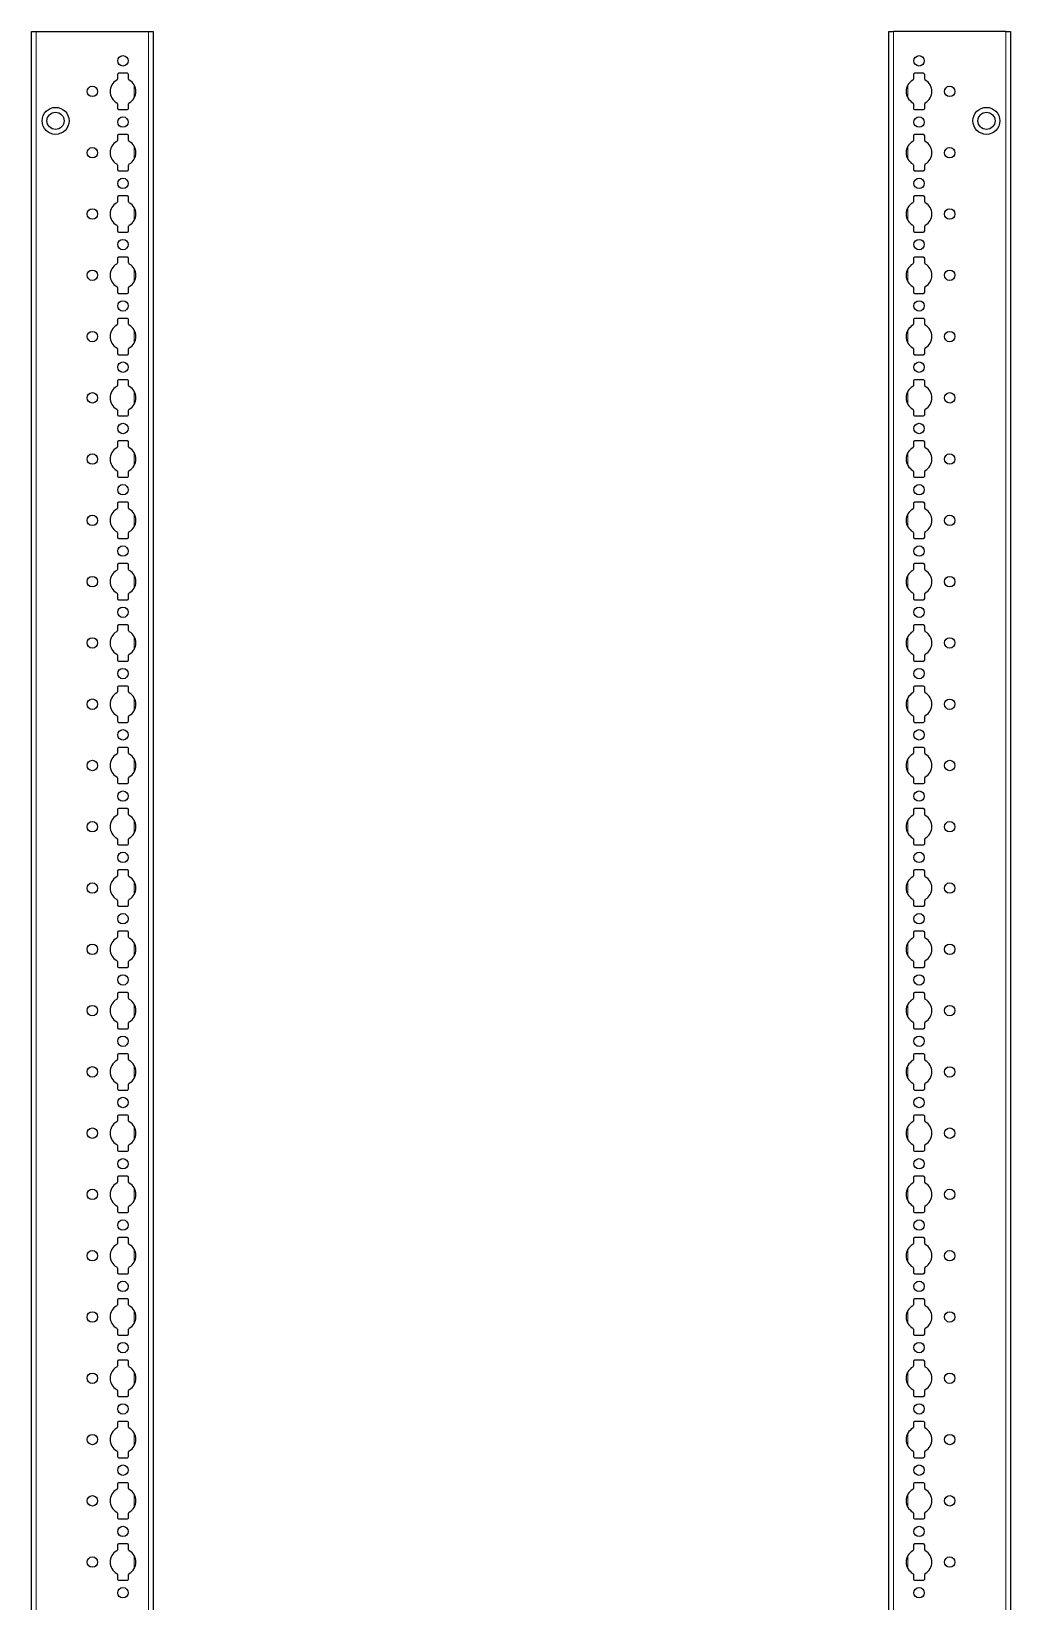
# Model space of a CAD drawing. Header units: millimetres. Extents: x -199 to 2885, y -2047 to 1507.
# Drawn here: x 2486 to 2885, y -193 to 447 of the extents above; entities that cross this region are included whole.
import ezdxf

# ---------------------------------------------------------------- set-up
doc = ezdxf.new("R2010")
doc.units = ezdxf.units.MM

msp = doc.modelspace()

# ---------------------------------------------------------------- linework, layer by layer
at = {"color": 7, "linetype": 'Continuous', "lineweight": 25}
for p, q in [((2485.98, -851.79), (2485.98, 447.21)), ((2485.98, 447.21), (2487.98, 447.21)), ((2487.98, 447.21), (2533.68, 447.21)), ((2533.68, 447.21), (2535.68, 447.21)), ((2535.68, 447.21), (2535.68, -851.79)), ((2835.68, -851.79), (2835.68, 447.21)), ((2835.68, 447.21), (2837.68, 447.21)), ((2883.38, 447.21), (2837.68, 447.21)), ((2883.38, 447.21), (2885.38, 447.21)), ((2885.38, 447.21), (2885.38, -851.79)), ((2521.03, 429.61), (2521.03, 427.73)), ((2525.13, 430.11), (2521.53, 430.11)), ((2525.63, 427.73), (2525.63, 429.61)), ((2845.73, 429.61), (2845.73, 427.73)), ((2849.83, 430.11), (2846.23, 430.11)), ((2850.33, 427.73), (2850.33, 429.61)), ((2521.03, 417.68), (2521.03, 415.81)), ((2525.63, 415.81), (2525.63, 417.68)), ((2845.73, 417.68), (2845.73, 415.81)), ((2850.33, 415.81), (2850.33, 417.68)), ((2521.53, 415.31), (2525.13, 415.31)), ((2846.23, 415.31), (2849.83, 415.31)), ((2521.03, 404.61), (2521.03, 402.73)), ((2525.13, 405.11), (2521.53, 405.11)), ((2525.63, 402.73), (2525.63, 404.61)), ((2845.73, 404.61), (2845.73, 402.73)), ((2849.83, 405.11), (2846.23, 405.11)), ((2850.33, 402.73), (2850.33, 404.61)), ((2521.03, 392.68), (2521.03, 390.81)), ((2525.63, 390.81), (2525.63, 392.68)), ((2845.73, 392.68), (2845.73, 390.81)), ((2850.33, 390.81), (2850.33, 392.68)), ((2521.53, 390.31), (2525.13, 390.31)), ((2846.23, 390.31), (2849.83, 390.31)), ((2521.03, 379.61), (2521.03, 377.73)), ((2525.13, 380.11), (2521.53, 380.11)), ((2525.63, 377.73), (2525.63, 379.61)), ((2845.73, 379.61), (2845.73, 377.73)), ((2849.83, 380.11), (2846.23, 380.11)), ((2850.33, 377.73), (2850.33, 379.61)), ((2521.03, 367.68), (2521.03, 365.81)), ((2521.53, 365.31), (2525.13, 365.31)), ((2525.63, 365.81), (2525.63, 367.68)), ((2845.73, 367.68), (2845.73, 365.81)), ((2846.23, 365.31), (2849.83, 365.31)), ((2850.33, 365.81), (2850.33, 367.68)), ((2521.03, 354.61), (2521.03, 352.73)), ((2525.13, 355.11), (2521.53, 355.11)), ((2525.63, 352.73), (2525.63, 354.61)), ((2845.73, 354.61), (2845.73, 352.73)), ((2849.83, 355.11), (2846.23, 355.11)), ((2850.33, 352.73), (2850.33, 354.61)), ((2521.03, 342.68), (2521.03, 340.81)), ((2521.53, 340.31), (2525.13, 340.31)), ((2525.63, 340.81), (2525.63, 342.68)), ((2845.73, 342.68), (2845.73, 340.81)), ((2846.23, 340.31), (2849.83, 340.31)), ((2850.33, 340.81), (2850.33, 342.68)), ((2521.03, 329.61), (2521.03, 327.73)), ((2525.13, 330.11), (2521.53, 330.11)), ((2525.63, 327.73), (2525.63, 329.61)), ((2845.73, 329.61), (2845.73, 327.73)), ((2849.83, 330.11), (2846.23, 330.11)), ((2850.33, 327.73), (2850.33, 329.61)), ((2521.03, 317.68), (2521.03, 315.81)), ((2521.53, 315.31), (2525.13, 315.31)), ((2525.63, 315.81), (2525.63, 317.68)), ((2845.73, 317.68), (2845.73, 315.81)), ((2846.23, 315.31), (2849.83, 315.31)), ((2850.33, 315.81), (2850.33, 317.68)), ((2521.03, 304.61), (2521.03, 302.73)), ((2525.13, 305.11), (2521.53, 305.11)), ((2525.63, 302.73), (2525.63, 304.61)), ((2845.73, 304.61), (2845.73, 302.73)), ((2849.83, 305.11), (2846.23, 305.11)), ((2850.33, 302.73), (2850.33, 304.61)), ((2521.03, 292.68), (2521.03, 290.81)), ((2521.53, 290.31), (2525.13, 290.31)), ((2525.63, 290.81), (2525.63, 292.68)), ((2845.73, 292.68), (2845.73, 290.81)), ((2846.23, 290.31), (2849.83, 290.31)), ((2850.33, 290.81), (2850.33, 292.68)), ((2521.03, 279.61), (2521.03, 277.73)), ((2525.13, 280.11), (2521.53, 280.11)), ((2525.63, 277.73), (2525.63, 279.61)), ((2845.73, 279.61), (2845.73, 277.73)), ((2849.83, 280.11), (2846.23, 280.11)), ((2850.33, 277.73), (2850.33, 279.61)), ((2521.03, 267.68), (2521.03, 265.81)), ((2521.53, 265.31), (2525.13, 265.31)), ((2525.63, 265.81), (2525.63, 267.68)), ((2845.73, 267.68), (2845.73, 265.81)), ((2846.23, 265.31), (2849.83, 265.31)), ((2850.33, 265.81), (2850.33, 267.68)), ((2521.03, 254.61), (2521.03, 252.73)), ((2525.13, 255.11), (2521.53, 255.11)), ((2525.63, 252.73), (2525.63, 254.61)), ((2845.73, 254.61), (2845.73, 252.73)), ((2849.83, 255.11), (2846.23, 255.11)), ((2850.33, 252.73), (2850.33, 254.61)), ((2521.03, 242.68), (2521.03, 240.81)), ((2521.53, 240.31), (2525.13, 240.31)), ((2525.63, 240.81), (2525.63, 242.68)), ((2845.73, 242.68), (2845.73, 240.81)), ((2846.23, 240.31), (2849.83, 240.31)), ((2850.33, 240.81), (2850.33, 242.68)), ((2521.03, 229.61), (2521.03, 227.73)), ((2525.13, 230.11), (2521.53, 230.11)), ((2525.63, 227.73), (2525.63, 229.61)), ((2845.73, 229.61), (2845.73, 227.73)), ((2849.83, 230.11), (2846.23, 230.11)), ((2850.33, 227.73), (2850.33, 229.61)), ((2521.03, 217.68), (2521.03, 215.81)), ((2521.53, 215.31), (2525.13, 215.31)), ((2525.63, 215.81), (2525.63, 217.68)), ((2845.73, 217.68), (2845.73, 215.81)), ((2846.23, 215.31), (2849.83, 215.31)), ((2850.33, 215.81), (2850.33, 217.68)), ((2525.13, 205.11), (2521.53, 205.11)), ((2849.83, 205.11), (2846.23, 205.11)), ((2521.03, 204.61), (2521.03, 202.73)), ((2525.63, 202.73), (2525.63, 204.61)), ((2845.73, 204.61), (2845.73, 202.73)), ((2850.33, 202.73), (2850.33, 204.61)), ((2521.03, 192.68), (2521.03, 190.81)), ((2525.63, 190.81), (2525.63, 192.68)), ((2845.73, 192.68), (2845.73, 190.81)), ((2850.33, 190.81), (2850.33, 192.68)), ((2521.53, 190.31), (2525.13, 190.31)), ((2846.23, 190.31), (2849.83, 190.31)), ((2521.03, 179.61), (2521.03, 177.73)), ((2525.13, 180.11), (2521.53, 180.11)), ((2525.63, 177.73), (2525.63, 179.61)), ((2845.73, 179.61), (2845.73, 177.73)), ((2849.83, 180.11), (2846.23, 180.11)), ((2850.33, 177.73), (2850.33, 179.61)), ((2521.03, 167.68), (2521.03, 165.81)), ((2525.63, 165.81), (2525.63, 167.68)), ((2845.73, 167.68), (2845.73, 165.81)), ((2850.33, 165.81), (2850.33, 167.68)), ((2521.53, 165.31), (2525.13, 165.31)), ((2846.23, 165.31), (2849.83, 165.31)), ((2521.03, 154.61), (2521.03, 152.73)), ((2525.13, 155.11), (2521.53, 155.11)), ((2525.63, 152.73), (2525.63, 154.61)), ((2845.73, 154.61), (2845.73, 152.73)), ((2849.83, 155.11), (2846.23, 155.11)), ((2850.33, 152.73), (2850.33, 154.61)), ((2521.03, 142.68), (2521.03, 140.81)), ((2525.63, 140.81), (2525.63, 142.68)), ((2845.73, 142.68), (2845.73, 140.81)), ((2850.33, 140.81), (2850.33, 142.68)), ((2521.53, 140.31), (2525.13, 140.31)), ((2846.23, 140.31), (2849.83, 140.31)), ((2521.03, 129.61), (2521.03, 127.73)), ((2525.13, 130.11), (2521.53, 130.11)), ((2525.63, 127.73), (2525.63, 129.61)), ((2845.73, 129.61), (2845.73, 127.73)), ((2849.83, 130.11), (2846.23, 130.11)), ((2850.33, 127.73), (2850.33, 129.61)), ((2521.03, 117.68), (2521.03, 115.81)), ((2525.63, 115.81), (2525.63, 117.68)), ((2845.73, 117.68), (2845.73, 115.81)), ((2850.33, 115.81), (2850.33, 117.68)), ((2521.53, 115.31), (2525.13, 115.31)), ((2846.23, 115.31), (2849.83, 115.31)), ((2521.03, 104.61), (2521.03, 102.73)), ((2525.13, 105.11), (2521.53, 105.11)), ((2525.63, 102.73), (2525.63, 104.61)), ((2845.73, 104.61), (2845.73, 102.73)), ((2849.83, 105.11), (2846.23, 105.11)), ((2850.33, 102.73), (2850.33, 104.61)), ((2521.03, 92.68), (2521.03, 90.81)), ((2521.53, 90.31), (2525.13, 90.31)), ((2525.63, 90.81), (2525.63, 92.68)), ((2845.73, 92.68), (2845.73, 90.81)), ((2846.23, 90.31), (2849.83, 90.31)), ((2850.33, 90.81), (2850.33, 92.68)), ((2521.03, 79.61), (2521.03, 77.73)), ((2525.13, 80.11), (2521.53, 80.11)), ((2525.63, 77.73), (2525.63, 79.61)), ((2845.73, 79.61), (2845.73, 77.73)), ((2849.83, 80.11), (2846.23, 80.11)), ((2850.33, 77.73), (2850.33, 79.61)), ((2521.03, 67.68), (2521.03, 65.81)), ((2521.53, 65.31), (2525.13, 65.31)), ((2525.63, 65.81), (2525.63, 67.68)), ((2845.73, 67.68), (2845.73, 65.81)), ((2846.23, 65.31), (2849.83, 65.31)), ((2850.33, 65.81), (2850.33, 67.68)), ((2521.03, 54.61), (2521.03, 52.73)), ((2525.13, 55.11), (2521.53, 55.11)), ((2525.63, 52.73), (2525.63, 54.61)), ((2845.73, 54.61), (2845.73, 52.73)), ((2849.83, 55.11), (2846.23, 55.11)), ((2850.33, 52.73), (2850.33, 54.61)), ((2521.03, 42.68), (2521.03, 40.81)), ((2521.53, 40.31), (2525.13, 40.31)), ((2525.63, 40.81), (2525.63, 42.68)), ((2845.73, 42.68), (2845.73, 40.81)), ((2846.23, 40.31), (2849.83, 40.31)), ((2850.33, 40.81), (2850.33, 42.68)), ((2521.03, 29.61), (2521.03, 27.73)), ((2525.13, 30.11), (2521.53, 30.11)), ((2525.63, 27.73), (2525.63, 29.61)), ((2845.73, 29.61), (2845.73, 27.73)), ((2849.83, 30.11), (2846.23, 30.11)), ((2850.33, 27.73), (2850.33, 29.61)), ((2521.03, 17.68), (2521.03, 15.81)), ((2521.53, 15.31), (2525.13, 15.31)), ((2525.63, 15.81), (2525.63, 17.68)), ((2845.73, 17.68), (2845.73, 15.81)), ((2846.23, 15.31), (2849.83, 15.31)), ((2850.33, 15.81), (2850.33, 17.68)), ((2521.03, 4.61), (2521.03, 2.73)), ((2525.13, 5.11), (2521.53, 5.11)), ((2525.63, 2.73), (2525.63, 4.61)), ((2845.73, 4.61), (2845.73, 2.73)), ((2849.83, 5.11), (2846.23, 5.11)), ((2850.33, 2.73), (2850.33, 4.61)), ((2521.03, -7.32), (2521.03, -9.19)), ((2521.53, -9.69), (2525.13, -9.69)), ((2525.63, -9.19), (2525.63, -7.32)), ((2845.73, -7.32), (2845.73, -9.19)), ((2846.23, -9.69), (2849.83, -9.69)), ((2850.33, -9.19), (2850.33, -7.32)), ((2521.03, -20.39), (2521.03, -22.27)), ((2525.13, -19.89), (2521.53, -19.89)), ((2525.63, -22.27), (2525.63, -20.39)), ((2845.73, -20.39), (2845.73, -22.27)), ((2849.83, -19.89), (2846.23, -19.89)), ((2850.33, -22.27), (2850.33, -20.39)), ((2521.03, -32.32), (2521.03, -34.19)), ((2521.53, -34.69), (2525.13, -34.69)), ((2525.63, -34.19), (2525.63, -32.32)), ((2845.73, -32.32), (2845.73, -34.19)), ((2846.23, -34.69), (2849.83, -34.69)), ((2850.33, -34.19), (2850.33, -32.32)), ((2521.03, -45.39), (2521.03, -47.27)), ((2525.13, -44.89), (2521.53, -44.89)), ((2525.63, -47.27), (2525.63, -45.39)), ((2845.73, -45.39), (2845.73, -47.27)), ((2849.83, -44.89), (2846.23, -44.89)), ((2850.33, -47.27), (2850.33, -45.39)), ((2521.03, -57.32), (2521.03, -59.19)), ((2525.63, -59.19), (2525.63, -57.32)), ((2845.73, -57.32), (2845.73, -59.19)), ((2850.33, -59.19), (2850.33, -57.32)), ((2521.53, -59.69), (2525.13, -59.69)), ((2846.23, -59.69), (2849.83, -59.69)), ((2521.03, -70.39), (2521.03, -72.27)), ((2525.13, -69.89), (2521.53, -69.89)), ((2525.63, -72.27), (2525.63, -70.39)), ((2845.73, -70.39), (2845.73, -72.27)), ((2849.83, -69.89), (2846.23, -69.89)), ((2850.33, -72.27), (2850.33, -70.39)), ((2521.03, -82.32), (2521.03, -84.19)), ((2525.63, -84.19), (2525.63, -82.32)), ((2845.73, -82.32), (2845.73, -84.19)), ((2850.33, -84.19), (2850.33, -82.32)), ((2521.53, -84.69), (2525.13, -84.69)), ((2846.23, -84.69), (2849.83, -84.69)), ((2521.03, -95.39), (2521.03, -97.27)), ((2525.13, -94.89), (2521.53, -94.89)), ((2525.63, -97.27), (2525.63, -95.39)), ((2845.73, -95.39), (2845.73, -97.27)), ((2849.83, -94.89), (2846.23, -94.89)), ((2850.33, -97.27), (2850.33, -95.39)), ((2521.03, -107.32), (2521.03, -109.19)), ((2525.63, -109.19), (2525.63, -107.32)), ((2845.73, -107.32), (2845.73, -109.19)), ((2850.33, -109.19), (2850.33, -107.32)), ((2521.53, -109.69), (2525.13, -109.69)), ((2846.23, -109.69), (2849.83, -109.69)), ((2521.03, -120.39), (2521.03, -122.27)), ((2525.13, -119.89), (2521.53, -119.89)), ((2525.63, -122.27), (2525.63, -120.39)), ((2845.73, -120.39), (2845.73, -122.27)), ((2849.83, -119.89), (2846.23, -119.89)), ((2850.33, -122.27), (2850.33, -120.39)), ((2521.03, -132.32), (2521.03, -134.19)), ((2525.63, -134.19), (2525.63, -132.32)), ((2845.73, -132.32), (2845.73, -134.19)), ((2850.33, -134.19), (2850.33, -132.32)), ((2521.53, -134.69), (2525.13, -134.69)), ((2846.23, -134.69), (2849.83, -134.69)), ((2521.03, -145.39), (2521.03, -147.27)), ((2525.13, -144.89), (2521.53, -144.89)), ((2525.63, -147.27), (2525.63, -145.39)), ((2845.73, -145.39), (2845.73, -147.27)), ((2849.83, -144.89), (2846.23, -144.89)), ((2850.33, -147.27), (2850.33, -145.39)), ((2521.03, -157.32), (2521.03, -159.19)), ((2521.53, -159.69), (2525.13, -159.69)), ((2525.63, -159.19), (2525.63, -157.32)), ((2845.73, -157.32), (2845.73, -159.19)), ((2846.23, -159.69), (2849.83, -159.69)), ((2850.33, -159.19), (2850.33, -157.32)), ((2521.03, -170.39), (2521.03, -172.27)), ((2525.13, -169.89), (2521.53, -169.89)), ((2525.63, -172.27), (2525.63, -170.39)), ((2845.73, -170.39), (2845.73, -172.27)), ((2849.83, -169.89), (2846.23, -169.89)), ((2850.33, -172.27), (2850.33, -170.39)), ((2521.03, -182.32), (2521.03, -184.19)), ((2521.53, -184.69), (2525.13, -184.69)), ((2525.63, -184.19), (2525.63, -182.32)), ((2845.73, -182.32), (2845.73, -184.19)), ((2846.23, -184.69), (2849.83, -184.69)), ((2850.33, -184.19), (2850.33, -182.32))]:
    msp.add_line(p, q, dxfattribs=at)
at = {"color": 8, "linetype": 'Continuous', "lineweight": 18}
for p, q in [((2487.98, 447.21), (2487.98, -851.79)), ((2533.68, -851.79), (2533.68, 447.21)), ((2837.68, 447.21), (2837.68, -851.79)), ((2883.38, -851.79), (2883.38, 447.21)), ((2527.83, 420), (2527.83, 425.41)), ((2843.53, 425.41), (2843.53, 420)), ((2527.83, 395), (2527.83, 400.41)), ((2843.53, 400.41), (2843.53, 395)), ((2527.83, 370), (2527.83, 375.41)), ((2843.53, 375.41), (2843.53, 370)), ((2527.83, 345), (2527.83, 350.41)), ((2843.53, 350.41), (2843.53, 345)), ((2527.83, 320), (2527.83, 325.41)), ((2843.53, 325.41), (2843.53, 320)), ((2527.83, 295), (2527.83, 300.41)), ((2843.53, 300.41), (2843.53, 295)), ((2527.83, 270), (2527.83, 275.41)), ((2843.53, 275.41), (2843.53, 270)), ((2527.83, 245), (2527.83, 250.41)), ((2843.53, 250.41), (2843.53, 245)), ((2527.83, 220), (2527.83, 225.41)), ((2843.53, 225.41), (2843.53, 220)), ((2527.83, 195), (2527.83, 200.41)), ((2843.53, 200.41), (2843.53, 195)), ((2527.83, 170), (2527.83, 175.41)), ((2843.53, 175.41), (2843.53, 170)), ((2527.83, 145), (2527.83, 150.41)), ((2843.53, 150.41), (2843.53, 145)), ((2527.83, 120), (2527.83, 125.41)), ((2843.53, 125.41), (2843.53, 120)), ((2527.83, 95), (2527.83, 100.41)), ((2843.53, 100.41), (2843.53, 95)), ((2527.83, 70), (2527.83, 75.41)), ((2843.53, 75.41), (2843.53, 70)), ((2527.83, 45), (2527.83, 50.41)), ((2843.53, 50.41), (2843.53, 45)), ((2527.83, 20), (2527.83, 25.41)), ((2843.53, 25.41), (2843.53, 20)), ((2527.83, -5), (2527.83, 0.41)), ((2843.53, 0.41), (2843.53, -5)), ((2527.83, -30), (2527.83, -24.59)), ((2843.53, -24.59), (2843.53, -30)), ((2527.83, -55), (2527.83, -49.59)), ((2843.53, -49.59), (2843.53, -55)), ((2527.83, -80), (2527.83, -74.59)), ((2843.53, -74.59), (2843.53, -80)), ((2527.83, -105), (2527.83, -99.59)), ((2843.53, -99.59), (2843.53, -105)), ((2527.83, -130), (2527.83, -124.59)), ((2843.53, -124.59), (2843.53, -130)), ((2527.83, -155), (2527.83, -149.59)), ((2843.53, -149.59), (2843.53, -155)), ((2527.83, -180), (2527.83, -174.59)), ((2843.53, -174.59), (2843.53, -180))]:
    msp.add_line(p, q, dxfattribs=at)
at = {"color": 7, "linetype": 'Continuous', "lineweight": 25}
for centre, radius in [((2523.33, 435.21), 2.12), ((2848.03, 435.21), 2.12), ((2510.83, 422.71), 2.12), ((2860.53, 422.71), 2.12), ((2495.83, 410.71), 5.5), ((2495.83, 410.71), 3.5), ((2523.33, 410.21), 2.12), ((2848.03, 410.21), 2.12), ((2875.53, 410.71), 5.5), ((2875.53, 410.71), 3.5), ((2510.83, 397.71), 2.12), ((2860.53, 397.71), 2.12), ((2523.33, 385.21), 2.12), ((2848.03, 385.21), 2.12), ((2510.83, 372.71), 2.12), ((2860.53, 372.71), 2.12), ((2523.33, 360.21), 2.12), ((2848.03, 360.21), 2.12), ((2510.83, 347.71), 2.12), ((2860.53, 347.71), 2.12), ((2523.33, 335.21), 2.12), ((2848.03, 335.21), 2.12), ((2510.83, 322.71), 2.12), ((2860.53, 322.71), 2.12), ((2523.33, 310.21), 2.12), ((2848.03, 310.21), 2.12), ((2510.83, 297.71), 2.13), ((2860.53, 297.71), 2.12), ((2523.33, 285.21), 2.12), ((2848.03, 285.21), 2.12), ((2510.83, 272.71), 2.13), ((2860.53, 272.71), 2.12), ((2523.33, 260.21), 2.12), ((2848.03, 260.21), 2.12), ((2510.83, 247.71), 2.13), ((2860.53, 247.71), 2.12), ((2523.33, 235.21), 2.12), ((2848.03, 235.21), 2.12), ((2510.83, 222.71), 2.13), ((2860.53, 222.71), 2.12), ((2523.33, 210.21), 2.12), ((2848.03, 210.21), 2.12), ((2510.83, 197.71), 2.13), ((2860.53, 197.71), 2.12), ((2523.33, 185.21), 2.12), ((2848.03, 185.21), 2.12), ((2510.83, 172.71), 2.13), ((2860.53, 172.71), 2.12), ((2523.33, 160.21), 2.12), ((2848.03, 160.21), 2.12), ((2510.83, 147.71), 2.13), ((2860.53, 147.71), 2.12), ((2523.33, 135.21), 2.12), ((2848.03, 135.21), 2.12), ((2510.83, 122.71), 2.13), ((2860.53, 122.71), 2.12), ((2523.33, 110.21), 2.12), ((2848.03, 110.21), 2.12), ((2510.83, 97.71), 2.13), ((2860.53, 97.71), 2.12), ((2523.33, 85.21), 2.12), ((2848.03, 85.21), 2.12), ((2510.83, 72.71), 2.13), ((2860.53, 72.71), 2.12), ((2523.33, 60.21), 2.12), ((2848.03, 60.21), 2.12), ((2510.83, 47.71), 2.13), ((2860.53, 47.71), 2.12), ((2523.33, 35.21), 2.12), ((2848.03, 35.21), 2.12), ((2510.83, 22.71), 2.13), ((2860.53, 22.71), 2.12), ((2523.33, 10.21), 2.12), ((2848.03, 10.21), 2.12), ((2510.83, -2.29), 2.13), ((2860.53, -2.29), 2.12), ((2523.33, -14.79), 2.12), ((2848.03, -14.79), 2.12), ((2510.83, -27.29), 2.13), ((2860.53, -27.29), 2.12), ((2523.33, -39.79), 2.12), ((2848.03, -39.79), 2.12), ((2510.83, -52.29), 2.13), ((2860.53, -52.29), 2.12), ((2523.33, -64.79), 2.12), ((2848.03, -64.79), 2.12), ((2510.83, -77.29), 2.13), ((2860.53, -77.29), 2.12), ((2523.33, -89.79), 2.12), ((2848.03, -89.79), 2.12), ((2510.83, -102.29), 2.13), ((2860.53, -102.29), 2.12), ((2523.33, -114.79), 2.12), ((2848.03, -114.79), 2.12), ((2510.83, -127.29), 2.12), ((2860.53, -127.29), 2.12), ((2523.33, -139.79), 2.12), ((2848.03, -139.79), 2.12), ((2510.83, -152.29), 2.12), ((2860.53, -152.29), 2.12), ((2523.33, -164.79), 2.12), ((2848.03, -164.79), 2.12), ((2510.83, -177.29), 2.12), ((2860.53, -177.29), 2.12), ((2523.33, -189.79), 2.12), ((2848.03, -189.79), 2.12)]:
    msp.add_circle(centre, radius, dxfattribs=at)
for centre, radius, start, end in [((2521.53, 429.61), 0.5, 90, 180), ((2525.13, 429.61), 0.5, 0, 90), ((2846.23, 429.61), 0.5, 90, 180), ((2849.83, 429.61), 0.5, 360, 90), ((2523.33, 422.71), 5.25, 119.14074, 240.85926), ((2520.53, 427.73), 0.5, 299.14074, 0), ((2526.13, 427.73), 0.5, 180, 240.85926), ((2523.33, 422.71), 5.25, 299.14074, 60.85926), ((2848.03, 422.71), 5.25, 119.14074, 240.85926), ((2845.23, 427.73), 0.5, 299.14074, 0), ((2850.83, 427.73), 0.5, 180, 240.85926), ((2848.03, 422.71), 5.25, 299.14074, 60.85926), ((2520.53, 417.68), 0.5, 0, 60.85926), ((2526.13, 417.68), 0.5, 119.14074, 180), ((2845.23, 417.68), 0.5, 0, 60.85926), ((2850.83, 417.68), 0.5, 119.14074, 180), ((2521.53, 415.81), 0.5, 180, 270), ((2525.13, 415.81), 0.5, 270, 0), ((2846.23, 415.81), 0.5, 180, 270), ((2849.83, 415.81), 0.5, 270, 0), ((2521.53, 404.61), 0.5, 90, 180), ((2525.13, 404.61), 0.5, 0, 90), ((2846.23, 404.61), 0.5, 90, 180), ((2849.83, 404.61), 0.5, 0, 90), ((2523.33, 397.71), 5.25, 119.14074, 240.85926), ((2520.53, 402.73), 0.5, 299.14074, 0), ((2526.13, 402.73), 0.5, 180, 240.85926), ((2523.33, 397.71), 5.25, 299.14074, 60.85926), ((2848.03, 397.71), 5.25, 119.14074, 240.85926), ((2845.23, 402.73), 0.5, 299.14074, 0), ((2850.83, 402.73), 0.5, 180, 240.85926), ((2848.03, 397.71), 5.25, 299.14074, 60.85926), ((2520.53, 392.68), 0.5, 0, 60.85926), ((2521.53, 390.81), 0.5, 180, 270), ((2525.13, 390.81), 0.5, 270, 0), ((2526.13, 392.68), 0.5, 119.14074, 180), ((2845.23, 392.68), 0.5, 0, 60.85926), ((2846.23, 390.81), 0.5, 180, 270), ((2849.83, 390.81), 0.5, 270, 0), ((2850.83, 392.68), 0.5, 119.14074, 180), ((2521.53, 379.61), 0.5, 90, 180), ((2525.13, 379.61), 0.5, 0, 90), ((2846.23, 379.61), 0.5, 90, 180), ((2849.83, 379.61), 0.5, 0, 90), ((2523.33, 372.71), 5.25, 119.14074, 240.85926), ((2520.53, 377.73), 0.5, 299.14074, 0), ((2526.13, 377.73), 0.5, 180, 240.85926), ((2523.33, 372.71), 5.25, 299.14074, 60.85926), ((2848.03, 372.71), 5.25, 119.14074, 240.85926), ((2845.23, 377.73), 0.5, 299.14074, 0), ((2850.83, 377.73), 0.5, 180, 240.85926), ((2848.03, 372.71), 5.25, 299.14074, 60.85926), ((2520.53, 367.68), 0.5, 0, 60.85926), ((2521.53, 365.81), 0.5, 180, 270), ((2525.13, 365.81), 0.5, 270, 0), ((2526.13, 367.68), 0.5, 119.14074, 180), ((2845.23, 367.68), 0.5, 0, 60.85926), ((2846.23, 365.81), 0.5, 180, 270), ((2849.83, 365.81), 0.5, 270, 0), ((2850.83, 367.68), 0.5, 119.14074, 180), ((2520.53, 352.73), 0.5, 299.14074, 0), ((2521.53, 354.61), 0.5, 90, 180), ((2525.13, 354.61), 0.5, 0, 90), ((2526.13, 352.73), 0.5, 180, 240.85926), ((2845.23, 352.73), 0.5, 299.14074, 0), ((2846.23, 354.61), 0.5, 90, 180), ((2849.83, 354.61), 0.5, 0, 90), ((2850.83, 352.73), 0.5, 180, 240.85926), ((2523.33, 347.71), 5.25, 119.14074, 240.85926), ((2523.33, 347.71), 5.25, 299.14074, 60.85926), ((2848.03, 347.71), 5.25, 119.14074, 240.85926), ((2848.03, 347.71), 5.25, 299.14074, 60.85926), ((2520.53, 342.68), 0.5, 0, 60.85926), ((2521.53, 340.81), 0.5, 180, 270), ((2525.13, 340.81), 0.5, 270, 0), ((2526.13, 342.68), 0.5, 119.14074, 180), ((2845.23, 342.68), 0.5, 0, 60.85926), ((2846.23, 340.81), 0.5, 180, 270), ((2849.83, 340.81), 0.5, 270, 0), ((2850.83, 342.68), 0.5, 119.14074, 180), ((2523.33, 322.71), 5.25, 119.14074, 240.85926), ((2520.53, 327.73), 0.5, 299.14074, 0), ((2521.53, 329.61), 0.5, 90, 180), ((2525.13, 329.61), 0.5, 0, 90), ((2526.13, 327.73), 0.5, 180, 240.85926), ((2523.33, 322.71), 5.25, 299.14074, 60.85926), ((2848.03, 322.71), 5.25, 119.14074, 240.85926), ((2845.23, 327.73), 0.5, 299.14074, 0), ((2846.23, 329.61), 0.5, 90, 180), ((2849.83, 329.61), 0.5, 0, 90), ((2850.83, 327.73), 0.5, 180, 240.85926), ((2848.03, 322.71), 5.25, 299.14074, 60.85926), ((2520.53, 317.68), 0.5, 0, 60.85926), ((2521.53, 315.81), 0.5, 180, 270), ((2525.13, 315.81), 0.5, 270, 0), ((2526.13, 317.68), 0.5, 119.14074, 180), ((2845.23, 317.68), 0.5, 0, 60.85926), ((2846.23, 315.81), 0.5, 180, 270), ((2849.83, 315.81), 0.5, 270, 0), ((2850.83, 317.68), 0.5, 119.14074, 180), ((2523.33, 297.71), 5.25, 119.14074, 240.85926), ((2520.53, 302.73), 0.5, 299.14074, 0), ((2521.53, 304.61), 0.5, 90, 180), ((2525.13, 304.61), 0.5, 0, 90), ((2526.13, 302.73), 0.5, 180, 240.85926), ((2523.33, 297.71), 5.25, 299.14074, 60.85926), ((2848.03, 297.71), 5.25, 119.14074, 240.85926), ((2845.23, 302.73), 0.5, 299.14074, 0), ((2846.23, 304.61), 0.5, 90, 180), ((2849.83, 304.61), 0.5, 0, 90), ((2850.83, 302.73), 0.5, 180, 240.85926), ((2848.03, 297.71), 5.25, 299.14074, 60.85926), ((2520.53, 292.68), 0.5, 0, 60.85926), ((2521.53, 290.81), 0.5, 180, 270), ((2525.13, 290.81), 0.5, 270, 0), ((2526.13, 292.68), 0.5, 119.14074, 180), ((2845.23, 292.68), 0.5, 0, 60.85926), ((2846.23, 290.81), 0.5, 180, 270), ((2849.83, 290.81), 0.5, 270, 0), ((2850.83, 292.68), 0.5, 119.14074, 180), ((2523.33, 272.71), 5.25, 119.14074, 240.85926), ((2520.53, 277.73), 0.5, 299.14074, 0), ((2521.53, 279.61), 0.5, 90, 180), ((2525.13, 279.61), 0.5, 0, 90), ((2526.13, 277.73), 0.5, 180, 240.85926), ((2523.33, 272.71), 5.25, 299.14074, 60.85926), ((2848.03, 272.71), 5.25, 119.14074, 240.85926), ((2845.23, 277.73), 0.5, 299.14074, 0), ((2846.23, 279.61), 0.5, 90, 180), ((2849.83, 279.61), 0.5, 0, 90), ((2850.83, 277.73), 0.5, 180, 240.85926), ((2848.03, 272.71), 5.25, 299.14074, 60.85926), ((2520.53, 267.68), 0.5, 0, 60.85926), ((2521.53, 265.81), 0.5, 180, 270), ((2525.13, 265.81), 0.5, 270, 0), ((2526.13, 267.68), 0.5, 119.14074, 180), ((2845.23, 267.68), 0.5, 0, 60.85926), ((2846.23, 265.81), 0.5, 180, 270), ((2849.83, 265.81), 0.5, 270, 0), ((2850.83, 267.68), 0.5, 119.14074, 180), ((2523.33, 247.71), 5.25, 119.14074, 240.85926), ((2520.53, 252.73), 0.5, 299.14074, 0), ((2521.53, 254.61), 0.5, 90, 180), ((2525.13, 254.61), 0.5, 0, 90), ((2526.13, 252.73), 0.5, 180, 240.85926), ((2523.33, 247.71), 5.25, 299.14074, 60.85926), ((2848.03, 247.71), 5.25, 119.14074, 240.85926), ((2845.23, 252.73), 0.5, 299.14074, 0), ((2846.23, 254.61), 0.5, 90, 180), ((2849.83, 254.61), 0.5, 0, 90), ((2850.83, 252.73), 0.5, 180, 240.85926), ((2848.03, 247.71), 5.25, 299.14074, 60.85926), ((2520.53, 242.68), 0.5, 0, 60.85926), ((2521.53, 240.81), 0.5, 180, 270), ((2525.13, 240.81), 0.5, 270, 0), ((2526.13, 242.68), 0.5, 119.14074, 180), ((2845.23, 242.68), 0.5, 0, 60.85926), ((2846.23, 240.81), 0.5, 180, 270), ((2849.83, 240.81), 0.5, 270, 0), ((2850.83, 242.68), 0.5, 119.14074, 180), ((2523.33, 222.71), 5.25, 119.14074, 240.85926), ((2520.53, 227.73), 0.5, 299.14074, 0), ((2521.53, 229.61), 0.5, 90, 180), ((2525.13, 229.61), 0.5, 0, 90), ((2526.13, 227.73), 0.5, 180, 240.85926), ((2523.33, 222.71), 5.25, 299.14074, 60.85926), ((2848.03, 222.71), 5.25, 119.14074, 240.85926), ((2845.23, 227.73), 0.5, 299.14074, 0), ((2846.23, 229.61), 0.5, 90, 180), ((2849.83, 229.61), 0.5, 0, 90), ((2850.83, 227.73), 0.5, 180, 240.85926), ((2848.03, 222.71), 5.25, 299.14074, 60.85926), ((2520.53, 217.68), 0.5, 0, 60.85926), ((2526.13, 217.68), 0.5, 119.14074, 180), ((2845.23, 217.68), 0.5, 0, 60.85926), ((2850.83, 217.68), 0.5, 119.14074, 180), ((2521.53, 215.81), 0.5, 180, 270), ((2525.13, 215.81), 0.5, 270, 0), ((2846.23, 215.81), 0.5, 180, 270), ((2849.83, 215.81), 0.5, 270, 0), ((2521.53, 204.61), 0.5, 90, 180), ((2525.13, 204.61), 0.5, 0, 90), ((2846.23, 204.61), 0.5, 90, 180), ((2849.83, 204.61), 0.5, 0, 90), ((2523.33, 197.71), 5.25, 119.14074, 240.85926), ((2520.53, 202.73), 0.5, 299.14074, 0), ((2526.13, 202.73), 0.5, 180, 240.85926), ((2523.33, 197.71), 5.25, 299.14074, 60.85926), ((2848.03, 197.71), 5.25, 119.14074, 240.85926), ((2845.23, 202.73), 0.5, 299.14074, 0), ((2850.83, 202.73), 0.5, 180, 240.85926), ((2848.03, 197.71), 5.25, 299.14074, 60.85926), ((2520.53, 192.68), 0.5, 0, 60.85926), ((2526.13, 192.68), 0.5, 119.14074, 180), ((2845.23, 192.68), 0.5, 0, 60.85926), ((2850.83, 192.68), 0.5, 119.14074, 180), ((2521.53, 190.81), 0.5, 180, 270), ((2525.13, 190.81), 0.5, 270, 0), ((2846.23, 190.81), 0.5, 180, 270), ((2849.83, 190.81), 0.5, 270, 0), ((2521.53, 179.61), 0.5, 90, 180), ((2525.13, 179.61), 0.5, 360, 90), ((2846.23, 179.61), 0.5, 90, 180), ((2849.83, 179.61), 0.5, 0, 90), ((2523.33, 172.71), 5.25, 119.14074, 240.85926), ((2520.53, 177.73), 0.5, 299.14074, 0), ((2526.13, 177.73), 0.5, 180, 240.85926), ((2523.33, 172.71), 5.25, 299.14074, 60.85926), ((2848.03, 172.71), 5.25, 119.14074, 240.85926), ((2845.23, 177.73), 0.5, 299.14074, 0), ((2850.83, 177.73), 0.5, 180, 240.85926), ((2848.03, 172.71), 5.25, 299.14074, 60.85926), ((2520.53, 167.68), 0.5, 0, 60.85926), ((2526.13, 167.68), 0.5, 119.14074, 180), ((2845.23, 167.68), 0.5, 0, 60.85926), ((2850.83, 167.68), 0.5, 119.14074, 180), ((2521.53, 165.81), 0.5, 180, 270), ((2525.13, 165.81), 0.5, 270, 0), ((2846.23, 165.81), 0.5, 180, 270), ((2849.83, 165.81), 0.5, 270, 0), ((2521.53, 154.61), 0.5, 90, 180), ((2525.13, 154.61), 0.5, 360, 90), ((2846.23, 154.61), 0.5, 90, 180), ((2849.83, 154.61), 0.5, 0, 90), ((2523.33, 147.71), 5.25, 119.14074, 240.85926), ((2520.53, 152.73), 0.5, 299.14074, 0), ((2526.13, 152.73), 0.5, 180, 240.85926), ((2523.33, 147.71), 5.25, 299.14074, 60.85926), ((2848.03, 147.71), 5.25, 119.14074, 240.85926), ((2845.23, 152.73), 0.5, 299.14074, 0), ((2850.83, 152.73), 0.5, 180, 240.85926), ((2848.03, 147.71), 5.25, 299.14074, 60.85926), ((2520.53, 142.68), 0.5, 0, 60.85926), ((2526.13, 142.68), 0.5, 119.14074, 180), ((2845.23, 142.68), 0.5, 0, 60.85926), ((2850.83, 142.68), 0.5, 119.14074, 180), ((2521.53, 140.81), 0.5, 180, 270), ((2525.13, 140.81), 0.5, 270, 0), ((2846.23, 140.81), 0.5, 180, 270), ((2849.83, 140.81), 0.5, 270, 0), ((2521.53, 129.61), 0.5, 90, 180), ((2525.13, 129.61), 0.5, 0, 90), ((2846.23, 129.61), 0.5, 90, 180), ((2849.83, 129.61), 0.5, 0, 90), ((2523.33, 122.71), 5.25, 119.14074, 240.85926), ((2520.53, 127.73), 0.5, 299.14074, 0), ((2526.13, 127.73), 0.5, 180, 240.85926), ((2523.33, 122.71), 5.25, 299.14074, 60.85926), ((2848.03, 122.71), 5.25, 119.14074, 240.85926), ((2845.23, 127.73), 0.5, 299.14074, 0), ((2850.83, 127.73), 0.5, 180, 240.85926), ((2848.03, 122.71), 5.25, 299.14074, 60.85926), ((2520.53, 117.68), 0.5, 0, 60.85926), ((2521.53, 115.81), 0.5, 180, 270), ((2525.13, 115.81), 0.5, 270, 0), ((2526.13, 117.68), 0.5, 119.14074, 180), ((2845.23, 117.68), 0.5, 0, 60.85926), ((2846.23, 115.81), 0.5, 180, 270), ((2849.83, 115.81), 0.5, 270, 0), ((2850.83, 117.68), 0.5, 119.14074, 180), ((2520.53, 102.73), 0.5, 299.14074, 0), ((2521.53, 104.61), 0.5, 90, 180), ((2525.13, 104.61), 0.5, 0, 90), ((2526.13, 102.73), 0.5, 180, 240.85926), ((2845.23, 102.73), 0.5, 299.14074, 0), ((2846.23, 104.61), 0.5, 90, 180), ((2849.83, 104.61), 0.5, 0, 90), ((2850.83, 102.73), 0.5, 180, 240.85926), ((2523.33, 97.71), 5.25, 119.14074, 240.85926), ((2523.33, 97.71), 5.25, 299.14074, 60.85926), ((2848.03, 97.71), 5.25, 119.14074, 240.85926), ((2848.03, 97.71), 5.25, 299.14074, 60.85926), ((2520.53, 92.68), 0.5, 0, 60.85926), ((2521.53, 90.81), 0.5, 180, 270), ((2525.13, 90.81), 0.5, 270, 0), ((2526.13, 92.68), 0.5, 119.14074, 180), ((2845.23, 92.68), 0.5, 0, 60.85926), ((2846.23, 90.81), 0.5, 180, 270), ((2849.83, 90.81), 0.5, 270, 0), ((2850.83, 92.68), 0.5, 119.14074, 180), ((2523.33, 72.71), 5.25, 119.14074, 240.85926), ((2520.53, 77.73), 0.5, 299.14074, 0), ((2521.53, 79.61), 0.5, 90, 180), ((2525.13, 79.61), 0.5, 0, 90), ((2526.13, 77.73), 0.5, 180, 240.85926), ((2523.33, 72.71), 5.25, 299.14074, 60.85926), ((2848.03, 72.71), 5.25, 119.14074, 240.85926), ((2845.23, 77.73), 0.5, 299.14074, 0), ((2846.23, 79.61), 0.5, 90, 180), ((2849.83, 79.61), 0.5, 0, 90), ((2850.83, 77.73), 0.5, 180, 240.85926), ((2848.03, 72.71), 5.25, 299.14074, 60.85926), ((2520.53, 67.68), 0.5, 0, 60.85926), ((2521.53, 65.81), 0.5, 180, 270), ((2525.13, 65.81), 0.5, 270, 0), ((2526.13, 67.68), 0.5, 119.14074, 180), ((2845.23, 67.68), 0.5, 0, 60.85926), ((2846.23, 65.81), 0.5, 180, 270), ((2849.83, 65.81), 0.5, 270, 0), ((2850.83, 67.68), 0.5, 119.14074, 180), ((2523.33, 47.71), 5.25, 119.14074, 240.85926), ((2520.53, 52.73), 0.5, 299.14074, 0), ((2521.53, 54.61), 0.5, 90, 180), ((2525.13, 54.61), 0.5, 0, 90), ((2526.13, 52.73), 0.5, 180, 240.85926), ((2523.33, 47.71), 5.25, 299.14074, 60.85926), ((2848.03, 47.71), 5.25, 119.14074, 240.85926), ((2845.23, 52.73), 0.5, 299.14074, 0), ((2846.23, 54.61), 0.5, 90, 180), ((2849.83, 54.61), 0.5, 0, 90), ((2850.83, 52.73), 0.5, 180, 240.85926), ((2848.03, 47.71), 5.25, 299.14074, 60.85926), ((2520.53, 42.68), 0.5, 0, 60.85926), ((2521.53, 40.81), 0.5, 180, 270), ((2525.13, 40.81), 0.5, 270, 0), ((2526.13, 42.68), 0.5, 119.14074, 180), ((2845.23, 42.68), 0.5, 0, 60.85926), ((2846.23, 40.81), 0.5, 180, 270), ((2849.83, 40.81), 0.5, 270, 0), ((2850.83, 42.68), 0.5, 119.14074, 180), ((2523.33, 22.71), 5.25, 119.14074, 240.85926), ((2520.53, 27.73), 0.5, 299.14074, 0), ((2521.53, 29.61), 0.5, 90, 180), ((2525.13, 29.61), 0.5, 0, 90), ((2526.13, 27.73), 0.5, 180, 240.85926), ((2523.33, 22.71), 5.25, 299.14074, 60.85926), ((2848.03, 22.71), 5.25, 119.14074, 240.85926), ((2845.23, 27.73), 0.5, 299.14074, 0), ((2846.23, 29.61), 0.5, 90, 180), ((2849.83, 29.61), 0.5, 0, 90), ((2850.83, 27.73), 0.5, 180, 240.85926), ((2848.03, 22.71), 5.25, 299.14074, 60.85926), ((2520.53, 17.68), 0.5, 0, 60.85926), ((2521.53, 15.81), 0.5, 180, 270), ((2525.13, 15.81), 0.5, 270, 0), ((2526.13, 17.68), 0.5, 119.14074, 180), ((2845.23, 17.68), 0.5, 0, 60.85926), ((2846.23, 15.81), 0.5, 180, 270), ((2849.83, 15.81), 0.5, 270, 0), ((2850.83, 17.68), 0.5, 119.14074, 180), ((2523.33, -2.29), 5.25, 119.14074, 240.85926), ((2520.53, 2.73), 0.5, 299.14074, 0), ((2521.53, 4.61), 0.5, 90, 180), ((2525.13, 4.61), 0.5, 0, 90), ((2526.13, 2.73), 0.5, 180, 240.85926), ((2523.33, -2.29), 5.25, 299.14074, 60.85926), ((2848.03, -2.29), 5.25, 119.14074, 240.85926), ((2845.23, 2.73), 0.5, 299.14074, 0), ((2846.23, 4.61), 0.5, 90, 180), ((2849.83, 4.61), 0.5, 0, 90), ((2850.83, 2.73), 0.5, 180, 240.85926), ((2848.03, -2.29), 5.25, 299.14074, 60.85926), ((2520.53, -7.32), 0.5, 0, 60.85926), ((2521.53, -9.19), 0.5, 180, 270), ((2525.13, -9.19), 0.5, 270, 0), ((2526.13, -7.32), 0.5, 119.14074, 180), ((2845.23, -7.32), 0.5, 0, 60.85926), ((2846.23, -9.19), 0.5, 180, 270), ((2849.83, -9.19), 0.5, 270, 0), ((2850.83, -7.32), 0.5, 119.14074, 180), ((2523.33, -27.29), 5.25, 119.14074, 240.85926), ((2520.53, -22.27), 0.5, 299.14074, 0), ((2521.53, -20.39), 0.5, 90, 180), ((2525.13, -20.39), 0.5, 0, 90), ((2526.13, -22.27), 0.5, 180, 240.85926), ((2523.33, -27.29), 5.25, 299.14074, 60.85926), ((2848.03, -27.29), 5.25, 119.14074, 240.85926), ((2845.23, -22.27), 0.5, 299.14074, 0), ((2846.23, -20.39), 0.5, 90, 180), ((2849.83, -20.39), 0.5, 0, 90), ((2850.83, -22.27), 0.5, 180, 240.85926), ((2848.03, -27.29), 5.25, 299.14074, 60.85926), ((2520.53, -32.32), 0.5, 0, 60.85926), ((2526.13, -32.32), 0.5, 119.14074, 180), ((2845.23, -32.32), 0.5, 0, 60.85926), ((2850.83, -32.32), 0.5, 119.14074, 180), ((2521.53, -34.19), 0.5, 180, 270), ((2525.13, -34.19), 0.5, 270, 0), ((2846.23, -34.19), 0.5, 180, 270), ((2849.83, -34.19), 0.5, 270, 0), ((2523.33, -52.29), 5.25, 119.14074, 240.85926), ((2520.53, -47.27), 0.5, 299.14074, 0), ((2521.53, -45.39), 0.5, 90, 180), ((2525.13, -45.39), 0.5, 0, 90), ((2526.13, -47.27), 0.5, 180, 240.85926), ((2523.33, -52.29), 5.25, 299.14074, 60.85926), ((2848.03, -52.29), 5.25, 119.14074, 240.85926), ((2845.23, -47.27), 0.5, 299.14074, 0), ((2846.23, -45.39), 0.5, 90, 180), ((2849.83, -45.39), 0.5, 0, 90), ((2850.83, -47.27), 0.5, 180, 240.85926), ((2848.03, -52.29), 5.25, 299.14074, 60.85926), ((2520.53, -57.32), 0.5, 0, 60.85926), ((2526.13, -57.32), 0.5, 119.14074, 180), ((2845.23, -57.32), 0.5, 0, 60.85926), ((2850.83, -57.32), 0.5, 119.14074, 180), ((2521.53, -59.19), 0.5, 180, 270), ((2525.13, -59.19), 0.5, 270, 0), ((2846.23, -59.19), 0.5, 180, 270), ((2849.83, -59.19), 0.5, 270, 0), ((2521.53, -70.39), 0.5, 90, 180), ((2525.13, -70.39), 0.5, 0, 90), ((2846.23, -70.39), 0.5, 90, 180), ((2849.83, -70.39), 0.5, 0, 90), ((2523.33, -77.29), 5.25, 119.14074, 240.85926), ((2520.53, -72.27), 0.5, 299.14074, 0), ((2526.13, -72.27), 0.5, 180, 240.85926), ((2523.33, -77.29), 5.25, 299.14074, 60.85926), ((2848.03, -77.29), 5.25, 119.14074, 240.85926), ((2845.23, -72.27), 0.5, 299.14074, 0), ((2850.83, -72.27), 0.5, 180, 240.85926), ((2848.03, -77.29), 5.25, 299.14074, 60.85926), ((2520.53, -82.32), 0.5, 0, 60.85926), ((2526.13, -82.32), 0.5, 119.14074, 180), ((2845.23, -82.32), 0.5, 0, 60.85926), ((2850.83, -82.32), 0.5, 119.14074, 180), ((2521.53, -84.19), 0.5, 180, 270), ((2525.13, -84.19), 0.5, 270, 0), ((2846.23, -84.19), 0.5, 180, 270), ((2849.83, -84.19), 0.5, 270, 0), ((2521.53, -95.39), 0.5, 90, 180), ((2525.13, -95.39), 0.5, 0, 90), ((2846.23, -95.39), 0.5, 90, 180), ((2849.83, -95.39), 0.5, 0, 90), ((2523.33, -102.29), 5.25, 119.14074, 240.85926), ((2520.53, -97.27), 0.5, 299.14074, 0), ((2526.13, -97.27), 0.5, 180, 240.85926), ((2523.33, -102.29), 5.25, 299.14074, 60.85926), ((2848.03, -102.29), 5.25, 119.14074, 240.85926), ((2845.23, -97.27), 0.5, 299.14074, 0), ((2850.83, -97.27), 0.5, 180, 240.85926), ((2848.03, -102.29), 5.25, 299.14074, 60.85926), ((2520.53, -107.32), 0.5, 0, 60.85926), ((2526.13, -107.32), 0.5, 119.14074, 180), ((2845.23, -107.32), 0.5, 0, 60.85926), ((2850.83, -107.32), 0.5, 119.14074, 180), ((2521.53, -109.19), 0.5, 180, 270), ((2525.13, -109.19), 0.5, 270, 0), ((2846.23, -109.19), 0.5, 180, 270), ((2849.83, -109.19), 0.5, 270, 0), ((2521.53, -120.39), 0.5, 90, 180), ((2525.13, -120.39), 0.5, 0, 90), ((2846.23, -120.39), 0.5, 90, 180), ((2849.83, -120.39), 0.5, 0, 90), ((2523.33, -127.29), 5.25, 119.14074, 240.85926), ((2520.53, -122.27), 0.5, 299.14074, 0), ((2526.13, -122.27), 0.5, 180, 240.85926), ((2523.33, -127.29), 5.25, 299.14074, 60.85926), ((2848.03, -127.29), 5.25, 119.14074, 240.85926), ((2845.23, -122.27), 0.5, 299.14074, 0), ((2850.83, -122.27), 0.5, 180, 240.85926), ((2848.03, -127.29), 5.25, 299.14074, 60.85926), ((2520.53, -132.32), 0.5, 0, 60.85926), ((2521.53, -134.19), 0.5, 180, 270), ((2525.13, -134.19), 0.5, 270, 0), ((2526.13, -132.32), 0.5, 119.14074, 180), ((2845.23, -132.32), 0.5, 0, 60.85926), ((2846.23, -134.19), 0.5, 180, 270), ((2849.83, -134.19), 0.5, 270, 0), ((2850.83, -132.32), 0.5, 119.14074, 180), ((2520.53, -147.27), 0.5, 299.14074, 0), ((2521.53, -145.39), 0.5, 90, 180), ((2525.13, -145.39), 0.5, 0, 90), ((2526.13, -147.27), 0.5, 180, 240.85926), ((2845.23, -147.27), 0.5, 299.14074, 0), ((2846.23, -145.39), 0.5, 90, 180), ((2849.83, -145.39), 0.5, 0, 90), ((2850.83, -147.27), 0.5, 180, 240.85926), ((2523.33, -152.29), 5.25, 119.14074, 240.85926), ((2523.33, -152.29), 5.25, 299.14074, 60.85926), ((2848.03, -152.29), 5.25, 119.14074, 240.85926), ((2848.03, -152.29), 5.25, 299.14074, 60.85926), ((2520.53, -157.32), 0.5, 0, 60.85926), ((2521.53, -159.19), 0.5, 180, 270), ((2525.13, -159.19), 0.5, 270, 0), ((2526.13, -157.32), 0.5, 119.14074, 180), ((2845.23, -157.32), 0.5, 0, 60.85926), ((2846.23, -159.19), 0.5, 180, 270), ((2849.83, -159.19), 0.5, 270, 0), ((2850.83, -157.32), 0.5, 119.14074, 180), ((2523.33, -177.29), 5.25, 119.14074, 240.85926), ((2520.53, -172.27), 0.5, 299.14074, 0), ((2521.53, -170.39), 0.5, 90, 180), ((2525.13, -170.39), 0.5, 0, 90), ((2526.13, -172.27), 0.5, 180, 240.85926), ((2523.33, -177.29), 5.25, 299.14074, 60.85926), ((2848.03, -177.29), 5.25, 119.14074, 240.85926), ((2845.23, -172.27), 0.5, 299.14074, 0), ((2846.23, -170.39), 0.5, 90, 180), ((2849.83, -170.39), 0.5, 0, 90), ((2850.83, -172.27), 0.5, 180, 240.85926), ((2848.03, -177.29), 5.25, 299.14074, 60.85926), ((2520.53, -182.32), 0.5, 0, 60.85926), ((2521.53, -184.19), 0.5, 180, 270), ((2525.13, -184.19), 0.5, 270, 0), ((2526.13, -182.32), 0.5, 119.14074, 180), ((2845.23, -182.32), 0.5, 0, 60.85926), ((2846.23, -184.19), 0.5, 180, 270), ((2849.83, -184.19), 0.5, 270, 0), ((2850.83, -182.32), 0.5, 119.14074, 180)]:
    msp.add_arc(centre, radius, start, end, dxfattribs=at)

doc.saveas('drawing.dxf')
